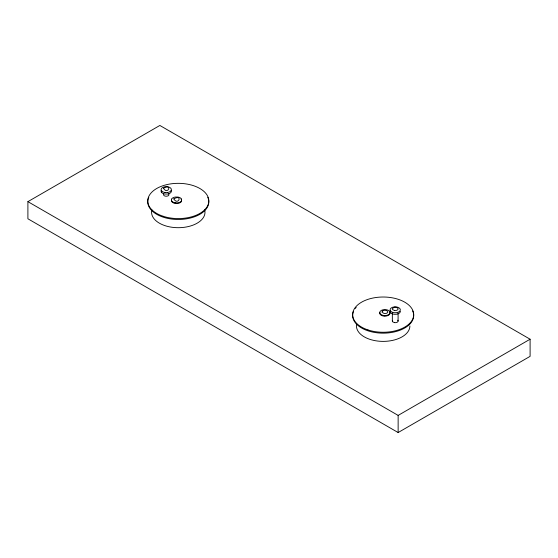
<?xml version="1.0" encoding="UTF-8"?>
<svg xmlns="http://www.w3.org/2000/svg" width="558" height="558" viewBox="0 0 558 558"><rect width="100%" height="100%" fill="white"/><g stroke="black" fill="none" stroke-linecap="round" stroke-linejoin="round"><path stroke-width="0.84" d="M171.585 199.785L171.585 201.319A5.162 2.978 0 0 0 175.226 203.426L177.897 203.426A5.162 2.978 0 0 0 181.545 201.319L181.545 199.785A5.162 2.978 0 0 0 181.029 199.06M163.752 193.752C161.911 197.072 170.567 197.072 168.725 193.752M382.404 311.099L383.458 310.499A2.853 1.646 0 0 1 384.922 310.29A2.895 1.667 0 0 1 387.677 311.51A2.853 1.646 0 0 1 387.378 312.759L386.331 313.366A2.853 1.646 0 0 1 384.169 313.519L382.118 312.361A2.853 1.646 0 0 1 382.453 311.106M27.9 201.647L159.86 125.459L530.1 339.215L530.1 356.353L398.14 432.541L27.9 218.785L27.9 201.647L398.14 415.403L530.1 339.215M394.471 307.27L392.441 308.441A2.888 1.667 0 0 0 392.727 309.697L394.471 310.471M167.574 192.468L164.903 192.468M383.458 315.549L384.148 315.716A2.853 1.646 0 0 0 384.894 315.772M394.471 322.622L392.727 321.847A2.888 1.667 0 0 1 392.441 320.592M175.128 202.924L175.819 203.091M396.654 307.43L397.987 308.441A2.853 1.646 0 0 1 397.254 310.039A2.853 1.646 0 0 1 394.492 310.457M161.771 191.08L161.262 190.362A5.148 2.971 0 0 1 166.242 186.623A5.148 2.971 0 0 1 171.222 190.362L170.706 191.08A5.148 2.971 0 0 1 167.581 192.468M161.771 192.636L161.262 191.924A5.148 2.971 0 0 1 161.269 190.383M397.708 320.194L397.987 320.592A2.853 1.646 0 0 1 397.254 322.189A2.853 1.646 0 0 1 394.492 322.615M398.14 415.403L398.14 432.541M398.091 312.968L398.091 321.017M392.344 312.975L392.344 321.024M409.886 325.963A26.714 15.422 0 0 1 381.77 341.363A26.714 15.422 0 0 1 356.597 324.351M164.91 192.468A5.148 2.971 0 0 1 161.785 191.08M171.222 190.383A5.148 2.971 0 0 1 171.222 191.924L170.706 192.636A5.148 2.971 0 0 1 167.581 194.024L164.903 194.024A5.148 2.971 0 0 1 161.785 192.636M207.771 197.288A30.53 17.626 0 0 1 178.281 219.475A30.53 17.626 0 0 1 148.791 197.288M389.875 312.41A5.155 2.978 0 0 1 384.894 316.156L383.555 316.058A5.155 2.978 0 0 1 379.914 313.952L379.74 313.178A5.155 2.978 0 0 1 379.914 312.41M412.662 310.973A30.53 17.626 0 0 1 383.834 333.154A30.53 17.626 0 0 1 353.367 311.713M355.188 308.483A30.53 17.626 0 0 1 356.185 307.291M204.66 209.871A26.714 15.422 0 0 1 178.281 227.699A26.714 15.422 0 0 1 151.902 209.864M394.492 307.256A2.888 1.667 0 0 1 396.675 307.423M400.365 311.364A5.155 2.978 0 0 1 394.541 314.307A5.155 2.978 0 0 1 390.237 310.59M386.331 315.549A2.853 1.646 0 0 1 385.634 315.716M171.585 199.157L171.585 200.699A5.162 2.978 0 0 0 175.226 202.805L177.897 202.805A5.162 2.978 0 0 0 181.545 200.699L181.545 199.157A5.162 2.978 0 0 0 177.897 197.051L175.233 197.051A5.162 2.978 0 0 0 171.571 199.157M163.466 188.227C167.825 195.628 172.847 183.052 163.466 188.227M173.789 198.878C178.155 206.279 183.17 193.703 173.789 198.878M384.894 315.528L383.555 315.43A5.155 2.978 0 0 1 379.914 313.324L379.74 312.557A5.155 2.978 0 0 1 384.894 309.578A5.155 2.978 0 0 1 390.049 312.557A5.155 2.978 0 0 1 384.894 315.528M367.91 329.904A30.53 17.626 0 0 0 413.701 314.642A30.53 17.626 0 0 0 367.91 299.374A30.53 17.626 0 0 0 367.91 329.904M163.02 216.225A30.53 17.626 0 0 0 208.811 200.957A30.53 17.626 0 0 0 163.02 185.695A30.53 17.626 0 0 0 163.02 216.225M392.637 312.375A5.155 2.978 0 0 0 400.365 309.802A5.155 2.978 0 0 0 392.637 307.228A5.155 2.978 0 0 0 392.637 312.375"/></g></svg>
